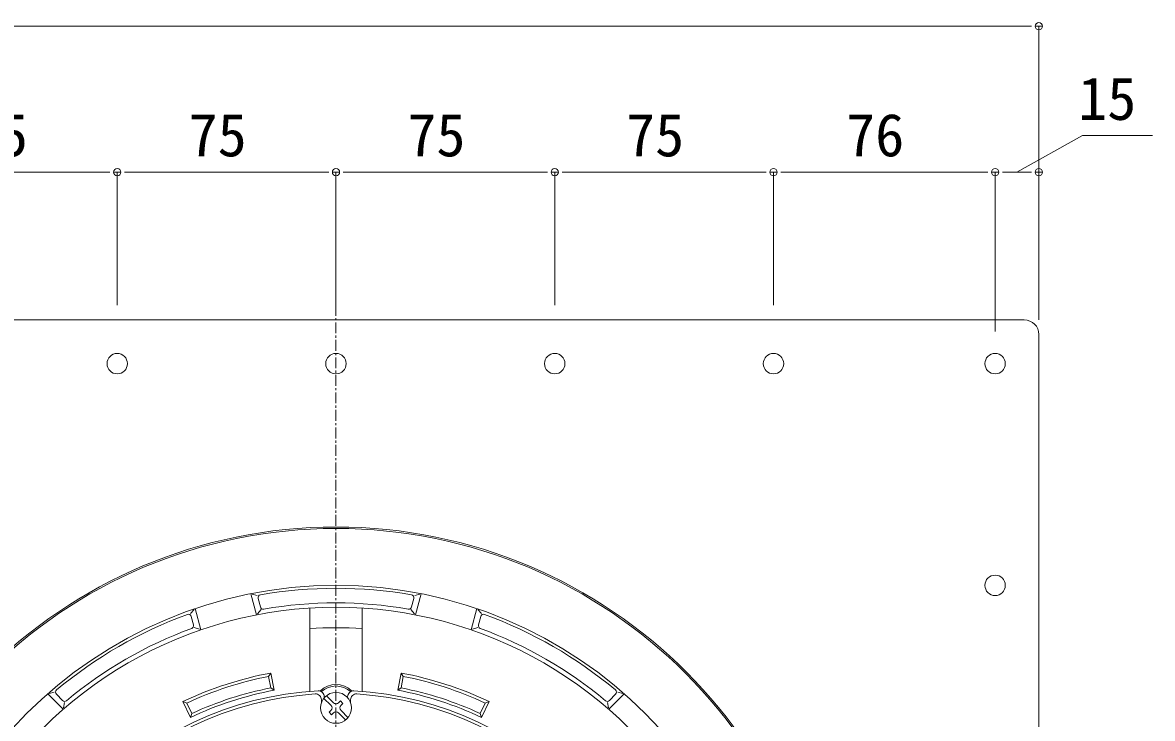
# Model space of a CAD drawing. Units: millimetres, scale not verified. Extents: x -1380 to 1380, y -955 to 955.
# Drawn here: x -557.4 to -170, y 329.4 to 567.9 of the extents above; entities that cross this region are included whole.
import ezdxf
from ezdxf.enums import TextEntityAlignment as Align

# ---------------------------------------------------------------- set-up
doc = ezdxf.new("R2010")
doc.units = ezdxf.units.MM
doc.header["$LTSCALE"] = 3
doc.linetypes.add('USER1', pattern=[2, 1.25, -0.25, 0.25, -0.25])
for name, color, linetype, lineweight in [('0-0_0', 7, 'Continuous', 15), ('0-2_L-2', 7, 'Continuous', 18), ('0-3_L-1', 7, 'Continuous', 18), ('0-4_L-5', 2, 'USER1', 18), ('0-5_L-3', 7, 'Continuous', 18), ('0-9_SUNPO', 7, 'Continuous', 18), ('0-B_L-1a', 3, 'Continuous', 18), ('0-C_L-1b', 150, 'Continuous', 18)]:
    doc.layers.add(name, color=color, linetype=linetype, lineweight=lineweight)
doc.styles.add('ＭＳ ゴシック', font='')
doc.styles.get('ＭＳ ゴシック').set_extended_font_data('MS Gothic')

msp = doc.modelspace()

# ---------------------------------------------------------------- linework, layer by layer
at = {"layer": '0-0_0'}
for p, q in [((-211.432, 566.667), (-213.932, 566.667)), ((-207.682, 566.667), (-210.182, 566.667)), ((-527.432, 516.667), (-529.932, 516.667)), ((-523.682, 516.667), (-526.182, 516.667)), ((-526.182, 516.667), (-523.682, 516.667)), ((-522.432, 516.667), (-519.932, 516.667)), ((-452.432, 516.667), (-454.932, 516.667)), ((-448.682, 516.667), (-451.182, 516.667)), ((-451.182, 516.667), (-448.682, 516.667)), ((-447.432, 516.667), (-444.932, 516.667)), ((-377.432, 516.667), (-379.932, 516.667)), ((-376.182, 516.667), (-373.682, 516.667)), ((-373.682, 516.667), (-376.182, 516.667)), ((-372.432, 516.667), (-369.932, 516.667)), ((-302.432, 516.667), (-304.932, 516.667)), ((-301.182, 516.667), (-298.682, 516.667)), ((-298.682, 516.667), (-301.182, 516.667)), ((-297.432, 516.667), (-294.932, 516.667)), ((-226.432, 516.667), (-228.932, 516.667)), ((-225.182, 516.667), (-222.682, 516.667)), ((-222.682, 516.667), (-225.182, 516.667)), ((-221.432, 516.667), (-218.932, 516.667)), ((-211.432, 516.667), (-213.932, 516.667)), ((-207.682, 516.667), (-210.182, 516.667))]:
    msp.add_line(p, q, dxfattribs=at)
for centre in [(-208.932, 566.667), (-524.932, 516.667), (-524.932, 516.667), (-449.932, 516.667), (-449.932, 516.667), (-374.932, 516.667), (-374.932, 516.667), (-299.932, 516.667), (-299.932, 516.667), (-223.932, 516.667), (-223.932, 516.667), (-208.932, 516.667)]:
    msp.add_circle(centre, 1.25, dxfattribs=at)
at = {"layer": '0-2_L-2'}
msp.add_circle((-449.932, 225), 169.5, dxfattribs=at)
msp.add_arc((-449.932, 225), 170, 0, 180, dxfattribs=at)
at = {"layer": '0-3_L-1'}
for p, q in [((-213.932, 466), (-685.932, 466)), ((-208.932, -11), (-208.932, 461))]:
    msp.add_line(p, q, dxfattribs=at)
for centre in [(-524.932, 451), (-449.932, 451), (-374.932, 451), (-299.932, 451), (-223.932, 451), (-223.932, 375)]:
    msp.add_circle(centre, 3.5, dxfattribs=at)
msp.add_arc((-213.932, 461), 5, 0, 90, dxfattribs=at)
at = {"layer": '0-4_L-5'}
msp.add_line((-449.932, 477.149), (-449.932, -27.149), dxfattribs=at)
at = {"layer": '0-5_L-3'}
for p, q in [((-453.197, 337.112), (-450.817, 334.733)), ((-451.665, 333.884), (-454.045, 336.264)), ((-449.049, 334.733), (-448.413, 335.369)), ((-452.302, 331.48), (-451.665, 332.116)), ((-446.669, 328.888), (-449.049, 331.268)), ((-448.201, 332.116), (-445.821, 329.737))]:
    msp.add_line(p, q, dxfattribs=at)
for points in [[(-448.413, 335.369), (-447.564, 334.521), (-448.201, 333.884)], [(-450.817, 331.268), (-451.453, 330.631), (-452.302, 331.48)]]:
    msp.add_lwpolyline(points, dxfattribs=at)
msp.add_circle((-449.933, 333), 5.3, dxfattribs=at)
for centre, start, end in [((-452.549, 333), 315, 45), ((-449.933, 335.617), 225, 315), ((-447.317, 333), 135, 225), ((-449.933, 330.384), 45, 135)]:
    msp.add_arc(centre, 1.25, start, end, dxfattribs=at)
at = {"layer": '0-9_SUNPO'}
for p, q in [((-685.932, 566.667), (-213.932, 566.667)), ((-208.932, 466), (-208.932, 566.667)), ((-594.932, 516.667), (-529.932, 516.667)), ((-524.932, 471), (-524.932, 516.667)), ((-524.932, 471), (-524.932, 516.667)), ((-519.932, 516.667), (-454.932, 516.667)), ((-449.932, 471), (-449.932, 516.667)), ((-449.932, 471), (-449.932, 516.667)), ((-379.932, 516.667), (-444.932, 516.667)), ((-374.932, 471), (-374.932, 516.667)), ((-374.932, 471), (-374.932, 516.667)), ((-304.932, 516.667), (-369.932, 516.667)), ((-299.932, 471), (-299.932, 516.667)), ((-299.932, 471), (-299.932, 516.667)), ((-228.932, 516.667), (-294.932, 516.667)), ((-223.932, 462), (-223.932, 516.667)), ((-223.932, 462), (-223.932, 516.667)), ((-218.932, 516.667), (-213.932, 516.667)), ((-208.932, 466), (-208.932, 516.667))]:
    msp.add_line(p, q, dxfattribs=at)
msp.add_lwpolyline([(-216.432, 516.667), (-193.933, 529.167), (-170.004, 529.167)], dxfattribs=at)
at = {"layer": '0-B_L-1a'}
for p, q in [((-454.932, 334.759), (-454.932, 335.779)), ((-453.932, 336.839), (-453.932, 336.477)), ((-445.932, 336.477), (-445.932, 336.839)), ((-444.932, 335.779), (-444.932, 334.757))]:
    msp.add_line(p, q, dxfattribs=at)
for centre, radius, start, end in [((-449.932, 225), 114, 93.07089, 266.92911), ((-449.932, 225), 113, 93.61565, 266.38435), ((-456.932, 335.779), 2, 0, 93.61565), ((-455.932, 336.839), 2, 0, 93.07089), ((-443.932, 336.839), 2, 86.92911, 180), ((-442.932, 335.779), 2, 86.38435, 180), ((-449.932, 225), 114, 273.07089, 86.92911), ((-449.932, 225), 113, 273.61565, 86.38435)]:
    msp.add_arc(centre, radius, start, end, dxfattribs=at)
at = {"layer": '0-C_L-1b'}
for p, q in [((-477.191, 364.869), (-479.137, 372.13)), ((-476.91, 371.546), (-478.653, 372.003)), ((-422.955, 371.546), (-421.211, 372.003)), ((-422.673, 364.869), (-420.728, 372.13)), ((-475.849, 367.586), (-476.628, 370.495)), ((-424.016, 367.586), (-423.236, 370.495)), ((-499.842, 365.401), (-498.561, 366.669)), ((-498.781, 361.441), (-499.56, 364.35)), ((-496.26, 359.759), (-498.205, 367.02)), ((-475.611, 366.7), (-476.865, 365.247)), ((-458.932, 338.644), (-458.932, 367.214)), ((-440.932, 338.644), (-440.932, 367.214)), ((-424.253, 366.7), (-423, 365.247)), ((-403.605, 359.759), (-401.659, 367.02)), ((-400.023, 365.401), (-401.304, 366.669)), ((-401.084, 361.441), (-400.304, 364.35)), ((-498.544, 360.555), (-496.732, 359.924)), ((-401.321, 360.555), (-403.133, 359.924)), ((-472.229, 344.945), (-473.02, 343.777)), ((-471.084, 339.055), (-472.229, 344.945)), ((-428.781, 339.055), (-427.636, 344.945)), ((-427.636, 344.945), (-426.844, 343.777)), ((-472.257, 339.85), (-473.02, 343.777)), ((-427.608, 339.85), (-426.844, 343.777)), ((-543.473, 332.5), (-548.789, 337.816)), ((-546.568, 338.424), (-548.307, 337.948)), ((-543.67, 335.525), (-545.799, 337.654)), ((-472.257, 339.85), (-471.084, 339.055)), ((-427.608, 339.85), (-428.781, 339.055)), ((-356.391, 332.5), (-351.076, 337.816)), ((-356.195, 335.525), (-354.065, 337.654)), ((-353.296, 338.424), (-351.558, 337.948)), ((-543.021, 334.876), (-543.38, 332.991)), ((-501.069, 334.663), (-502.396, 335.143)), ((-502.396, 335.143), (-499.86, 329.705)), ((-501.069, 334.663), (-499.379, 331.038)), ((-398.795, 334.663), (-400.486, 331.038)), ((-397.468, 335.143), (-400.004, 329.705)), ((-398.795, 334.663), (-397.468, 335.143)), ((-356.844, 334.876), (-356.485, 332.991)), ((-499.379, 331.038), (-499.86, 329.705)), ((-400.486, 331.038), (-400.004, 329.705))]:
    msp.add_line(p, q, dxfattribs=at)
msp.add_circle((-449.932, 225), 150, dxfattribs=at)
for centre, radius, start, end in [((-449.932, 224.5), 149.5, 80.02222, 99.97778), ((-475.662, 370.754), 1, 99.97778, 195), ((-449.932, 224.5), 144.5, 80.12605, 99.87395), ((-424.202, 370.754), 1, 345, 80.02222), ((-449.932, 225), 142.5, 90, 150), ((-449.682, 224.567), 149.5, 110.02222, 129.97778), ((-500.526, 364.092), 1, 15, 110.02222), ((-474.883, 367.845), 1, 195, 279.87395), ((-449.932, 225), 142.5, 30, 90), ((-424.982, 367.845), 1, 260.12605, 345), ((-399.338, 364.092), 1, 69.97778, 165), ((-450.182, 224.567), 149.5, 50.02222, 69.97778), ((-499.747, 361.182), 1, 290.12605, 15), ((-449.932, 225), 135.486, 86.19119, 93.80881), ((-400.118, 361.182), 1, 165, 249.87395), ((-449.682, 224.567), 144.5, 110.12605, 129.87395), ((-450.182, 224.567), 144.5, 50.12605, 69.87395), ((-449.932, 225), 122, 100.53036, 115.46964), ((-449.932, 225), 122, 64.53036, 79.46964), ((-449.932, 225), 121, 101, 115), ((-449.932, 225), 121, 65, 79), ((-545.092, 338.362), 1, 129.97778, 225), ((-449.932, 225), 116, 100.50606, 115.49394), ((-449.932, 225), 117, 101, 115), ((-449.932, 333), 7.5, 48.05733, 131.94267), ((-449.932, 225), 116, 64.50606, 79.49394), ((-449.932, 225), 117, 65, 79), ((-354.772, 338.362), 1, 315, 50.02222), ((-542.962, 336.232), 1, 225, 309.87395), ((-356.902, 336.232), 1, 230.12605, 315)]:
    msp.add_arc(centre, radius, start, end, dxfattribs=at)
msp.add_ellipse((-449.932, 332.75), major_axis=(0, 8.25), ratio=0.969048, start_param=5.529813, end_param=7.0365576, dxfattribs=at)

# ---------------------------------------------------------------- texts
at = {"layer": '0-9_SUNPO', "style": 'ＭＳ ゴシック'}
for s, p in [('15', (-195.471, 530.167)), ('75', (-575.478, 517.667)), ('75', (-500.478, 517.667)), ('75', (-425.478, 517.667)), ('75', (-350.478, 517.667)), ('76', (-275.029, 517.667))]:
    msp.add_text(s, height=14.66, dxfattribs=at).set_placement(p, align=Align.BOTTOM_LEFT)

doc.saveas('drawing.dxf')
